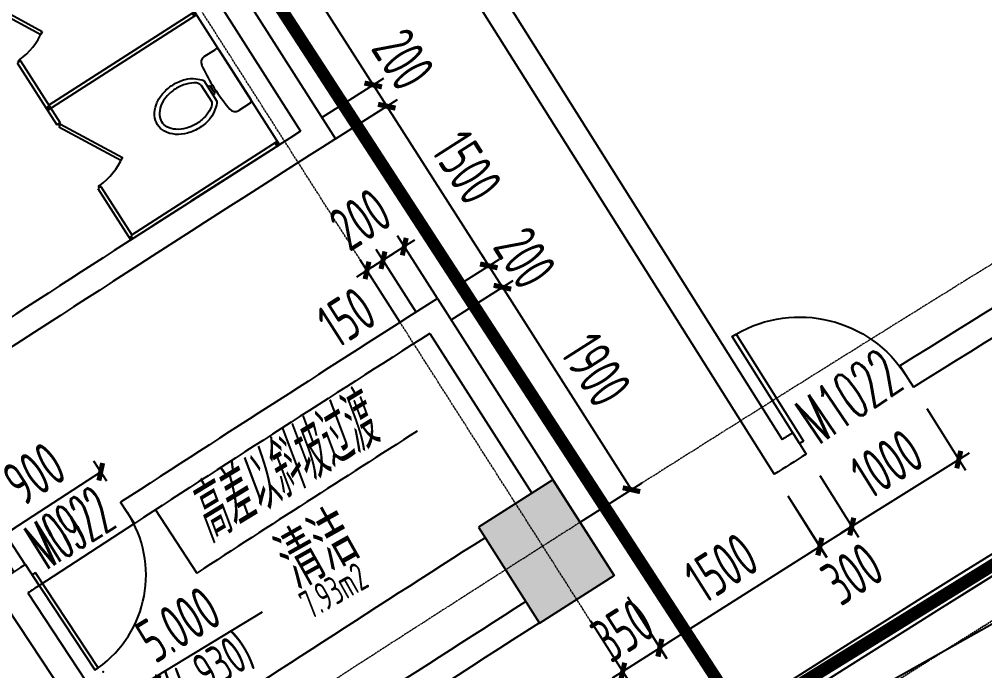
# Model space of a CAD drawing. Header units: millimetres. Extents: x 0 to 12095980, y -6694179 to 0.
# Drawn here: x 11608686 to 11616326, y -6434953 to -6429797 of the extents above; entities that cross this region are included whole.
import ezdxf
from ezdxf.enums import TextEntityAlignment as Align

# ---------------------------------------------------------------- set-up
doc = ezdxf.new("R2010")
doc.units = ezdxf.units.MM
doc.header["$LTSCALE"] = 10
for name, pattern in [('A1-RG-AXIS$0$CENTER', [50.8, 31.75, -6.35, 6.35, -6.35]), ('A1-RI-F2$0$DASHDOT', [1, 0.5, -0.25, 0, -0.25]), ('A1-RI-F2$0$DASHED', [0.75, 0.5, -0.25]), ('A1-RI-F2$0$HIDDEN2', [0.1875, 0.125, -0.0625])]:
    doc.linetypes.add(name, pattern=pattern)
for name, color, linetype in [('A1-RD-2F$0$A-GLAZ', 140, 'Continuous'), ('A1-RD-2F$0$A-louban', 5, 'Continuous'), ('A1-RG-AXIS$0$A-COLU-HATH', 8, 'Continuous'), ('A1-RG-AXIS$0$A-COLUMN', 7, 'Continuous'), ('A1-RG-AXIS$0$A2-RG-AXIS-150$0$A-DIMS-100', 1, 'Continuous'), ('A1-RI-F2$0$0M-防火分区、防烟分区', 30, 'A1-RI-F2$0$DASHDOT'), ('A1-RI-F2$0$A-DIMS-1：100', 1, 'Continuous'), ('A1-RI-F2$0$A-DOOR', 32, 'Continuous'), ('A1-RI-F2$0$A-FIXT', 55, 'Continuous'), ('A1-RI-F2$0$A-FUZHUXIAN', 55, 'A1-RI-F2$0$HIDDEN2'), ('A1-RI-F2$0$A-HOLE', 2, 'Continuous'), ('A1-RI-F2$0$A-STRS-HRAL', 3, 'Continuous'), ('A1-RI-F2$0$A-SYMB', 4, 'Continuous'), ('A1-RI-F2$0$A-SYMB-AREA', 4, 'Continuous'), ('A1-RI-F2$0$A-SYMB-NAME', 4, 'Continuous'), ('A1-RI-F2$0$A-TEXT', 4, 'Continuous'), ('A1-RI-F2$0$A-TEXT1', 4, 'Continuous'), ('A1-RI-F2$0$A-WALL', 7, 'Continuous'), ('A1-RI-F2$0$N-SYMB-DOOR', 13, 'Continuous'), ('A1-RI-F2$0$N-SYMB-DOOR1', 13, 'Continuous'), ('A1-RI-F2$0$N-SYMB-DOOR2', 13, 'Continuous')]:
    doc.layers.add(name, color=color, linetype=linetype)
doc.layers.add('A1-RG-AXIS$0$A-GRID', color=1, linetype='A1-RG-AXIS$0$CENTER', lineweight=9)
doc.styles.add('A1-RG-AXIS$0$A2-RG-AXIS-150$0$XD2008', font='romans.shx', dxfattribs={"width": 0.7})
doc.styles.add('A1-RI-F2$0$ECADI', font='gbeitc.shx', dxfattribs={"width": 0.7, "bigfont": 'gbcbig.shx'})
doc.styles.add('A1-RI-F2$0$ECADI-SYM', font='simplex.shx', dxfattribs={"width": 0.7, "bigfont": 'hztxt.shx'})
doc.styles.add('A1-RI-F2$0$XD2008', font='xd-hzs.shx', dxfattribs={"width": 0.7, "bigfont": 'xd-hztxt.shx'})
doc.dimstyles.new('A1-RG-AXIS$0$A2-RG-AXIS-150$0$XD100', dxfattribs={"dimscale": 100, "dimtxt": 5.5, "dimasz": 1.5, "dimexe": 1, "dimexo": 2, "dimgap": 0.5, "dimtad": 1, "dimdec": 0, "dimdsep": 46, "dimtxsty": 'A1-RG-AXIS$0$A2-RG-AXIS-150$0$XD2008', "dimblk": 'A1-RG-AXIS$0$A2-RG-AXIS-150$0$_ArchTick', "dimcen": 2.5, "dimclrt": 4, "dimaunit": 1, "dimadec": 3, "dimazin": 0, "dimtfac": 1, "dimtdec": 0, "dimtix": 1, "dimtmove": 0, "dimatfit": 3, "dimfxl": 1, "dimtolj": 1, "dimtzin": 0, "dimarcsym": 0})
doc.dimstyles.new('A1-RI-F2$0$XD100$0', dxfattribs={"dimscale": 100, "dimtxt": 3.5, "dimasz": 2, "dimexe": 1, "dimexo": 2, "dimgap": 1, "dimtad": 1, "dimdec": 0, "dimdsep": 46, "dimtxsty": 'A1-RI-F2$0$XD2008', "dimblk1": 'A1-RI-F2$0$_ArchTick', "dimblk2": 'A1-RI-F2$0$_ArchTick', "dimsah": 1, "dimcen": 2.5, "dimclrd": 1, "dimclre": 1, "dimclrt": 4, "dimaunit": 1, "dimadec": 0, "dimazin": 0, "dimtfac": 1, "dimtdec": 0, "dimtix": 1, "dimtmove": 2, "dimatfit": 3, "dimfxl": 1, "dimtolj": 1, "dimtzin": 0, "dimarcsym": 0})

# ---------------------------------------------------------------- blocks, each defined once
blk = doc.blocks.new('A1-RI-F2$0$_ArchTick')
at = {"color": 0, "linetype": 'ByBlock', "const_width": 0.4}
blk.add_lwpolyline([(-0.5, -0.5), (0.5, 0.5)], dxfattribs=at)
blk = doc.blocks.new('*D248')
at = {"layer": 'A1-RI-F2$0$A-DIMS-1：100', "color": 1, "linetype": 'ByBlock', "lineweight": -2, "transparency": 16777216}
for p, q in [((11614767.2, -6433567.6), (11615075.4, -6434054.9)), ((11613754.3, -6434772.2), (11615022, -6433970.3)), ((11613499.5, -6434369.5), (11613807.8, -6434856.7))]:
    blk.add_line(p, q, dxfattribs=at)
at = {"layer": 'A1-RI-F2$0$A-DIMS-1：100', "color": 1, "linetype": 'ByBlock', "lineweight": -2, "transparency": 16777216, "xscale": 100, "yscale": 100, "zscale": 100}
for p, rotation in [((11615022, -6433970.3), 32.3158163657308), ((11613754.3, -6434772.2), 212.3158163657308)]:
    blk.add_blockref('A1-RI-F2$0$_ArchTick', p, dxfattribs=dict(at, rotation=rotation))
at = {"layer": 'A1-RI-F2$0$A-DIMS-1：100', "color": 4, "linetype": 'ByBlock', "transparency": 16777216, "insert": (11614241.1, -6434138.9), "char_height": 350, "attachment_point": 5, "rotation": 32.31582, "style": 'A1-RI-F2$0$XD2008'}
blk.add_mtext('\\A1;1500', dxfattribs=at)
blk = doc.blocks.new('*D249')
at = {"layer": 'A1-RI-F2$0$A-DIMS-1：100', "color": 1, "linetype": 'ByBlock', "lineweight": -2, "transparency": 16777216}
for p, q in [((11615020.7, -6433408.1), (11615327.8, -6433896.1)), ((11614766.8, -6433567.9), (11615073.8, -6434055.9)), ((11615020.6, -6433971.2), (11615274.5, -6433811.5))]:
    blk.add_line(p, q, dxfattribs=at)
at = {"layer": 'A1-RI-F2$0$A-DIMS-1：100', "color": 1, "linetype": 'ByBlock', "lineweight": -2, "transparency": 16777216, "xscale": 100, "yscale": 100, "zscale": 100}
for p, rotation in [((11615274.5, -6433811.5), 32.17634174863374), ((11615020.6, -6433971.2), 212.1763417486338)]:
    blk.add_blockref('A1-RI-F2$0$_ArchTick', p, dxfattribs=dict(at, rotation=rotation))
at = {"layer": 'A1-RI-F2$0$A-DIMS-1：100', "color": 4, "linetype": 'ByBlock', "transparency": 16777216, "insert": (11615277.5, -6434185.3), "char_height": 350, "attachment_point": 5, "rotation": 32.17634, "style": 'A1-RI-F2$0$XD2008'}
blk.add_mtext('\\A1;300', dxfattribs=at)
blk = doc.blocks.new('*D118')
at = {"layer": 'A1-RI-F2$0$A-DIMS-1：100', "color": 1, "linetype": 'ByBlock', "lineweight": -2, "transparency": 16777216}
for p, q in [((11613500.1, -6434369.1), (11613810.1, -6434855.2)), ((11613205, -6434557.3), (11613515, -6435043.4)), ((11613756.3, -6434770.9), (11613840.7, -6434717.2)), ((11613756.3, -6434770.9), (11613461.2, -6434959.1)), ((11613461.2, -6434959.1), (11613376.9, -6435012.8))]:
    blk.add_line(p, q, dxfattribs=at)
at = {"layer": 'A1-RI-F2$0$A-DIMS-1：100', "color": 1, "linetype": 'ByBlock', "lineweight": -2, "transparency": 16777216, "xscale": 100, "yscale": 100, "zscale": 100}
for p, rotation in [((11613756.3, -6434770.9), 212.5203786222106), ((11613461.2, -6434959.1), 32.52037862221062)]:
    blk.add_blockref('A1-RI-F2$0$_ArchTick', p, dxfattribs=dict(at, rotation=rotation))
at = {"layer": 'A1-RI-F2$0$A-DIMS-1：100', "color": 4, "linetype": 'ByBlock', "transparency": 16777216, "insert": (11613460.9, -6434633.1), "char_height": 350, "attachment_point": 5, "rotation": 32.52038, "style": 'A1-RI-F2$0$XD2008'}
blk.add_mtext('\\A1;350', dxfattribs=at)
blk = doc.blocks.new('*D257')
at = {"layer": 'A1-RI-F2$0$A-DIMS-1：100', "color": 1, "linetype": 'ByBlock', "lineweight": -2, "transparency": 16777216}
for p, q in [((11612103.8, -6432176), (11612593.9, -6431863.9)), ((11612509.6, -6431917.6), (11613530.2, -6433520.2)), ((11613124.5, -6433778.6), (11613614.6, -6433466.5))]:
    blk.add_line(p, q, dxfattribs=at)
at = {"layer": 'A1-RI-F2$0$A-DIMS-1：100', "color": 1, "linetype": 'ByBlock', "lineweight": -2, "transparency": 16777216, "xscale": 100, "yscale": 100, "zscale": 100}
for p, rotation in [((11612509.6, -6431917.6), 122.4923964811732), ((11613530.2, -6433520.2), 302.4923964811732)]:
    blk.add_blockref('A1-RI-F2$0$_ArchTick', p, dxfattribs=dict(at, rotation=rotation))
at = {"layer": 'A1-RI-F2$0$A-DIMS-1：100', "color": 4, "linetype": 'ByBlock', "transparency": 16777216, "insert": (11613251.8, -6432571.2), "char_height": 350, "attachment_point": 5, "rotation": 302.4924, "style": 'A1-RI-F2$0$XD2008'}
blk.add_mtext('\\A1;1900', dxfattribs=at)
blk = doc.blocks.new('*D258')
at = {"layer": 'A1-RI-F2$0$A-DIMS-1：100', "color": 1, "linetype": 'ByBlock', "lineweight": -2, "transparency": 16777216}
for p, q in [((11612165, -6431899.9), (11612486, -6431695.3)), ((11612401.6, -6431749), (11612347.9, -6431664.7)), ((11612509.1, -6431917.6), (11612401.6, -6431749)), ((11612272.5, -6432068.5), (11612593.4, -6431863.8)), ((11612509.1, -6431917.6), (11612562.9, -6432001.9))]:
    blk.add_line(p, q, dxfattribs=at)
at = {"layer": 'A1-RI-F2$0$A-DIMS-1：100', "color": 1, "linetype": 'ByBlock', "lineweight": -2, "transparency": 16777216, "xscale": 100, "yscale": 100, "zscale": 100}
for p, rotation in [((11612401.6, -6431749), 302.5203786179414), ((11612509.1, -6431917.6), 122.5203786179414)]:
    blk.add_blockref('A1-RI-F2$0$_ArchTick', p, dxfattribs=dict(at, rotation=rotation))
at = {"layer": 'A1-RI-F2$0$A-DIMS-1：100', "color": 4, "linetype": 'ByBlock', "transparency": 16777216, "insert": (11612687.3, -6431685.5), "char_height": 350, "attachment_point": 5, "rotation": 302.52038, "style": 'A1-RI-F2$0$XD2008'}
blk.add_mtext('\\A1;200', dxfattribs=at)
blk = doc.blocks.new('*D259')
at = {"layer": 'A1-RI-F2$0$A-DIMS-1：100', "color": 1, "linetype": 'ByBlock', "lineweight": -2, "transparency": 16777216}
for p, q in [((11611357.1, -6430635.8), (11611677.7, -6430430.9)), ((11612401.3, -6431748.6), (11611593.5, -6430484.7)), ((11612164.9, -6431899.7), (11612485.5, -6431694.8))]:
    blk.add_line(p, q, dxfattribs=at)
at = {"layer": 'A1-RI-F2$0$A-DIMS-1：100', "color": 1, "linetype": 'ByBlock', "lineweight": -2, "transparency": 16777216, "xscale": 100, "yscale": 100, "zscale": 100}
for p, rotation in [((11611593.5, -6430484.7), 122.5831052141736), ((11612401.3, -6431748.6), 302.5831052141736)]:
    blk.add_blockref('A1-RI-F2$0$_ArchTick', p, dxfattribs=dict(at, rotation=rotation))
at = {"layer": 'A1-RI-F2$0$A-DIMS-1：100', "color": 4, "linetype": 'ByBlock', "transparency": 16777216, "insert": (11612229.1, -6430968.6), "char_height": 350, "attachment_point": 5, "rotation": 302.58311, "style": 'A1-RI-F2$0$XD2008'}
blk.add_mtext('\\A1;1500', dxfattribs=at)
blk = doc.blocks.new('*D260')
at = {"layer": 'A1-RI-F2$0$A-DIMS-1：100', "color": 1, "linetype": 'ByBlock', "lineweight": -2, "transparency": 16777216}
for p, q in [((11611081, -6430574.8), (11611570.8, -6430262.9)), ((11611486.4, -6430316.6), (11611593.9, -6430485.3)), ((11611188.5, -6430743.5), (11611678.2, -6430431.6))]:
    blk.add_line(p, q, dxfattribs=at)
at = {"layer": 'A1-RI-F2$0$A-DIMS-1：100', "color": 1, "linetype": 'ByBlock', "lineweight": -2, "transparency": 16777216, "xscale": 100, "yscale": 100, "zscale": 100}
for p, rotation in [((11611486.4, -6430316.6), 122.4931688735588), ((11611593.9, -6430485.3), 302.4931688735588)]:
    blk.add_blockref('A1-RI-F2$0$_ArchTick', p, dxfattribs=dict(at, rotation=rotation))
at = {"layer": 'A1-RI-F2$0$A-DIMS-1：100', "color": 4, "linetype": 'ByBlock', "transparency": 16777216, "insert": (11611724, -6430114.6), "char_height": 350, "attachment_point": 5, "rotation": 302.49317, "style": 'A1-RI-F2$0$XD2008'}
blk.add_mtext('\\A1;200', dxfattribs=at)
blk = doc.blocks.new('*D261')
at = {"layer": 'A1-RI-F2$0$A-DIMS-1：100', "color": 1, "linetype": 'ByBlock', "lineweight": -2, "transparency": 16777216}
for p, q in [((11609578.7, -6428212.1), (11610068.7, -6427900.6)), ((11611486.7, -6430317), (11609984.3, -6427954.2)), ((11611081.1, -6430574.9), (11611571.1, -6430263.4))]:
    blk.add_line(p, q, dxfattribs=at)
at = {"layer": 'A1-RI-F2$0$A-DIMS-1：100', "color": 1, "linetype": 'ByBlock', "lineweight": -2, "transparency": 16777216, "xscale": 100, "yscale": 100, "zscale": 100}
for p, rotation in [((11609984.3, -6427954.2), 122.450575305148), ((11611486.7, -6430317), 302.450575305148)]:
    blk.add_blockref('A1-RI-F2$0$_ArchTick', p, dxfattribs=dict(at, rotation=rotation))
at = {"layer": 'A1-RI-F2$0$A-DIMS-1：100', "color": 4, "linetype": 'ByBlock', "transparency": 16777216, "insert": (11610967.5, -6428988.1), "char_height": 350, "attachment_point": 5, "rotation": 302.45058, "style": 'A1-RI-F2$0$XD2008'}
blk.add_mtext('\\A1;2800', dxfattribs=at)
blk = doc.blocks.new('A1-RI-F2$0$A-X-D2-60$0$d1000')
at = {"layer": 'A1-RI-F2$0$A-DOOR'}
blk.add_lwpolyline([(1257258.4, 175906.7), (1257258.4, 175941.7), (1256258.2, 175941.7), (1256258.2, 175906.7)], close=True, dxfattribs=at)
blk.add_arc((1257257.6, 175941.7), 1000, 182.00579, 269.95491, dxfattribs=at)
blk = doc.blocks.new('A1-RI-F2$0$tli')
at = {"layer": 'A1-RI-F2$0$A-FIXT', "linetype": 'ByBlock'}
for p, q in [((11609437.4, -6428740.9), (11608259, -6429496.8)), ((11609453.6, -6428766.2), (11608300.4, -6429505.9)), ((11609514.1, -6429095.9), (11609602.9, -6429038.9)), ((11609632.7, -6429045.5), (11609883.5, -6429436.4)), ((11609487.7, -6429319.1), (11609574.2, -6429454.1)), ((11609510.8, -6429286.4), (11609615, -6429448.8)), ((11609541.8, -6429334.7), (11609557.8, -6429324.5)), ((11609557.8, -6429324.5), (11609563.7, -6429333.5)), ((11609563.7, -6429333.5), (11609579.7, -6429323.3)), ((11609592.8, -6429379), (11609563.7, -6429333.5)), ((11609598.7, -6429388.1), (11609582.6, -6429398.4)), ((11609608.8, -6429368.7), (11609592.8, -6429379)), ((11609592.8, -6429379), (11609598.7, -6429388.1)), ((11609877, -6429466.2), (11609788.2, -6429523.1)), ((11608259, -6429496.8), (11608348.1, -6429635.7)), ((11608300.4, -6429505.9), (11608373.3, -6429619.5)), ((11608373.3, -6429619.5), (11608348.1, -6429635.7)), ((11608377.1, -6429630.1), (11608365, -6429653.4)), ((11608377.1, -6429630.1), (11608867.2, -6429894.1)), ((11608365, -6429653.4), (11608855.1, -6429917.4)), ((11610088.3, -6429762), (11608909.8, -6430517.9)), ((11610072.1, -6429736.8), (11608918.9, -6430476.4)), ((11608867.2, -6429894.1), (11608855.1, -6429917.4)), ((11610148.8, -6430091.7), (11610237.6, -6430034.8)), ((11610267.4, -6430041.3), (11610518.1, -6430432.2)), ((11608697.3, -6430124.5), (11608669.1, -6430142.6)), ((11608669.1, -6430142.6), (11608982.7, -6430631.5)), ((11608694.4, -6430126.4), (11609008, -6430615.3)), ((11610122.4, -6430315), (11610208.9, -6430449.9)), ((11610145.5, -6430282.3), (11610249.6, -6430444.6)), ((11610176.5, -6430330.6), (11610192.5, -6430320.3)), ((11610192.5, -6430320.3), (11610198.3, -6430329.4)), ((11610198.3, -6430329.4), (11610214.3, -6430319.1)), ((11610227.5, -6430374.8), (11610198.3, -6430329.4)), ((11610233.3, -6430383.9), (11610217.3, -6430394.2)), ((11610243.5, -6430364.6), (11610227.5, -6430374.8)), ((11610227.5, -6430374.8), (11610233.3, -6430383.9)), ((11610511.6, -6430462), (11610422.8, -6430519)), ((11609008, -6430615.3), (11608982.7, -6430631.5)), ((11609011.7, -6430625.9), (11608999.7, -6430649.2)), ((11609011.7, -6430625.9), (11609501.8, -6430890)), ((11608999.7, -6430649.2), (11609489.8, -6430913.3)), ((11610727.5, -6430764.8), (11609574.3, -6431504.5)), ((11610743.7, -6430790.1), (11609565.3, -6431545.9)), ((11609501.8, -6430890), (11609489.8, -6430913.3)), ((11609331.9, -6431120.4), (11609306.7, -6431136.6)), ((11609306.7, -6431136.6), (11609568.1, -6431544.1)), ((11609331.9, -6431120.4), (11609577.2, -6431502.7))]:
    blk.add_line(p, q, dxfattribs=at)
for points in [[(11609145.2, -6429635.5, -0.128381), (11609121.7, -6429563.7, -0.106268), (11609135.5, -6429473.9, -0.085065), (11609183.6, -6429392.4, -0.074422), (11609264.8, -6429321.4, -0.074422), (11609363.3, -6429277.2, -0.093985), (11609448.7, -6429273, -0.073872), (11609510.8, -6429286.4, -0.130921)], [(11609487.7, -6429319.1, 0.073654), (11609453.3, -6429305.3, 0.085065), (11609372.7, -6429313.7, 0.074422), (11609285.1, -6429353, 0.074422), (11609212.8, -6429416.3, 0.085065), (11609171.6, -6429486, 0.106268), (11609160.4, -6429559.2, 0.128381), (11609177.5, -6429611.8, 0.131396)], [(11609615, -6429448.8, -0.073872), (11609601.3, -6429510.8, -0.093985), (11609561.8, -6429586.7, -0.074422), (11609480.6, -6429657.8, -0.074422), (11609382.2, -6429702, -0.085065), (11609288.1, -6429711.7, -0.106268), (11609200.7, -6429686.8, -0.128381), (11609145.2, -6429635.5, -0.130921)], [(11609574.2, -6429454.1, -0.073654), (11609572.4, -6429491.1, -0.085065), (11609531.2, -6429560.8, -0.074422), (11609459, -6429624.1, -0.074422), (11609371.3, -6429663.4, -0.085065), (11609290.8, -6429671.8, -0.106268), (11609219.6, -6429651.4, -0.128381), (11609178.9, -6429613.9, -0.131396)], [(11609779.8, -6430631.4, -0.128381), (11609756.4, -6430559.5, -0.106268), (11609770.2, -6430469.7, -0.085065), (11609818.3, -6430388.3, -0.074422), (11609899.5, -6430317.2, -0.074422), (11609997.9, -6430273.1, -0.093985), (11610083.4, -6430268.8, -0.073872), (11610145.5, -6430282.3, -0.130921)], [(11610122.4, -6430315, 0.073654), (11610088, -6430301.2, 0.085065), (11610007.4, -6430309.5, 0.074422), (11609919.8, -6430348.8, 0.074422), (11609847.5, -6430412.1, 0.085065), (11609806.3, -6430481.9, 0.106268), (11609795.1, -6430555, 0.128381), (11609812.2, -6430607.6, 0.131396)], [(11610249.6, -6430444.6, -0.073872), (11610236, -6430506.7, -0.093985), (11610196.4, -6430582.6, -0.074422), (11610115.3, -6430653.6, -0.074422), (11610016.8, -6430697.8, -0.085065), (11609922.8, -6430707.6, -0.106268), (11609835.4, -6430682.6, -0.128381), (11609779.8, -6430631.4, -0.130921)], [(11610208.9, -6430449.9, -0.073654), (11610207.1, -6430486.9, -0.085065), (11610165.9, -6430556.7, -0.074422), (11610093.6, -6430619.9, -0.074422), (11610006, -6430659.2, -0.085065), (11609925.4, -6430667.6, -0.106268), (11609854.2, -6430647.3, -0.128381), (11609813.5, -6430609.7, -0.131396)]]:
    blk.add_lwpolyline(points, format="xyb", dxfattribs=at)
for points in [[(11608361.5, -6429627.2), (11608367.4, -6429636.3), (11608377.1, -6429630.1), (11608371.2, -6429621)], [(11608695.1, -6430125.9), (11608688.6, -6430115.8), (11608678.9, -6430122), (11608685.4, -6430132.1)], [(11608996.2, -6430623.1), (11609002, -6430632.1), (11609011.7, -6430625.9), (11609005.9, -6430616.9)], [(11609329.7, -6431121.7), (11609323.3, -6431111.7), (11609313.6, -6431117.9), (11609320.1, -6431128)]]:
    blk.add_lwpolyline(points, dxfattribs=at)
for centre, radius, start, end in [((11609543.3, -6429141.3), 54, 122.67748, 204.74562), ((11609614.6, -6429057.1), 21.6, 32.67748, 122.67748), ((11610858.2, -6428535.3), 1501.9, 204.74562, 211.64739), ((11610858.2, -6428535.3), 1501.9, 211.64739, 213.70758), ((11610858.2, -6428535.3), 1501.9, 213.70758, 220.60935), ((11609865.3, -6429448), 21.6, 302.67748, 32.67748), ((11609759, -6429477.7), 54, 220.60935, 302.67748), ((11608356.1, -6429665.6), 559.9, 306.44934, 335.90847), ((11610177.9, -6430137.2), 54, 122.67748, 204.74562), ((11610249.2, -6430052.9), 21.6, 32.67748, 122.67748), ((11611492.8, -6429531.1), 1501.9, 204.74562, 211.64739), ((11611492.8, -6429531.1), 1501.9, 211.64739, 213.70758), ((11611492.8, -6429531.1), 1501.9, 213.70758, 220.60935), ((11610499.9, -6430443.8), 21.6, 302.67748, 32.67748), ((11610393.7, -6430473.5), 54, 220.60935, 302.67748), ((11608990.7, -6430661.4), 559.9, 306.44934, 335.90847)]:
    blk.add_arc(centre, radius, start, end, dxfattribs=at)
for points in [[(11609412.2, -6428757.1), (11609428.4, -6428782.4), (11609437.4, -6428740.9), (11609453.6, -6428766.2)], [(11608259, -6429496.8), (11608275.2, -6429522.1), (11608284.2, -6429480.6), (11608300.4, -6429505.9)], [(11610046.8, -6429753), (11610063, -6429778.2), (11610072.1, -6429736.8), (11610088.3, -6429762)], [(11608893.7, -6430492.6), (11608909.8, -6430517.9), (11608918.9, -6430476.4), (11608935.1, -6430501.7)], [(11608893.7, -6430492.6), (11608909.8, -6430517.9), (11608918.9, -6430476.4), (11608935.1, -6430501.7)], [(11610702.2, -6430781), (11610718.4, -6430806.3), (11610727.5, -6430764.8), (11610743.7, -6430790.1)], [(11609549.1, -6431520.7), (11609565.3, -6431545.9), (11609574.3, -6431504.5), (11609590.5, -6431529.7)]]:
    blk.add_trace(points, dxfattribs=at)
blk = doc.blocks.new('A1-RD-2F')
at = {"layer": 'A1-RD-2F$0$A-GLAZ', "ltscale": 0.25}
for radius, start, end in [(292800, 108.984813, 127.828852), (292500, 108.926088, 127.887577), (292500, 108.926088, 127.887577)]:
    blk.add_arc((11778729.3, -6694180.2), radius, start, end, dxfattribs=at)
at = {"layer": 'A1-RD-2F$0$A-louban'}
blk.add_lwpolyline([(11592585.5, -6454466.4), (11599153.7, -6462913.2, -0.082408), (11683476.3, -6417307.1)], format="xyb", dxfattribs=at)
blk.add_lwpolyline([(11630209, -6429159.2), (11628890.6, -6426803, 0.016698), (11611388.1, -6437394.1), (11612862.7, -6439655.9, -0.016696)], format="xyb", close=True, dxfattribs=at)
blk = doc.blocks.new('*D335')
at = {"layer": 'A1-RI-F2$0$A-DIMS-1：100', "color": 1, "linetype": 'ByBlock', "lineweight": -2, "transparency": 16777216}
for p, q in [((11615868.2, -6432878.2), (11616173.9, -6433366.8)), ((11615273, -6433812.4), (11616120.8, -6433282.1)), ((11616120.8, -6433282.1), (11616205.6, -6433229)), ((11615020.4, -6433408.5), (11615326.1, -6433897.2)), ((11615273, -6433812.4), (11615188.2, -6433865.4))]:
    blk.add_line(p, q, dxfattribs=at)
at = {"layer": 'A1-RI-F2$0$A-DIMS-1：100', "color": 1, "linetype": 'ByBlock', "lineweight": -2, "transparency": 16777216, "xscale": 100, "yscale": 100, "zscale": 100}
for p, rotation in [((11616120.8, -6433282.1), 212.0275696125689), ((11615273, -6433812.4), 32.02756961256893)]:
    blk.add_blockref('A1-RI-F2$0$_ArchTick', p, dxfattribs=dict(at, rotation=rotation))
at = {"layer": 'A1-RI-F2$0$A-DIMS-1：100', "color": 4, "linetype": 'ByBlock', "transparency": 16777216, "insert": (11615551.1, -6433314.1), "char_height": 350, "attachment_point": 5, "rotation": 32.02757, "style": 'A1-RI-F2$0$XD2008'}
blk.add_mtext('\\A1;1000', dxfattribs=at)
blk = doc.blocks.new('A1-RI-F2$0$mc')
at = {"layer": 'A1-RI-F2$0$N-SYMB-DOOR', "style": 'A1-RI-F2$0$ECADI-SYM', "width": 0.7}
for tag, p in [('门窗主编号1', (55.7, -311.3)), ('门窗主编号2', (667.6, -311.3))]:
    blk.add_attdef(tag, p, '', height=180, dxfattribs=at)
at = {"layer": 'A1-RI-F2$0$N-SYMB-DOOR', "style": 'A1-RI-F2$0$ECADI-SYM', "width": 0.7, "flags": 1}
for tag, p in [('洞口尺寸(宽X高)', (55.6, -717.2)), ('备注', (57.1, -921.2))]:
    blk.add_attdef(tag, p, '', height=180, dxfattribs=at)
at = {"layer": 'A1-RI-F2$0$N-SYMB-DOOR1', "style": 'A1-RI-F2$0$ECADI-SYM', "width": 0.7}
blk.add_attdef('门窗辅编号1', (55.7, -516.1), '', height=180, dxfattribs=at)
at = {"layer": 'A1-RI-F2$0$N-SYMB-DOOR2', "style": 'A1-RI-F2$0$ECADI-SYM', "width": 0.7}
blk.add_attdef('门窗辅编号2', (311.5, -516.1), '', height=180, dxfattribs=at)
blk = doc.blocks.new('A1-RG-AXIS$0$A2-RG-AXIS-150$0$_ArchTick')
at = {"color": 0, "linetype": 'ByBlock', "const_width": 0.4}
blk.add_lwpolyline([(-0.5, -0.5), (0.5, 0.5)], dxfattribs=at)
blk = doc.blocks.new('*D722')
at = {"layer": 'A1-RG-AXIS$0$A2-RG-AXIS-150$0$A-DIMS-100', "color": 0, "lineweight": -2, "ltscale": 3, "transparency": 16777216}
for p, q in [((11670910, -6387267.3), (11670915.9, -6387284)), ((11580897.2, -6435951), (11580908, -6435965))]:
    blk.add_line(p, q, dxfattribs=at)
blk.add_arc((11778731.9, -6694178.6), 325182.4, 109.357031, 127.456634, dxfattribs=at)
at = {"layer": 'A1-RG-AXIS$0$A2-RG-AXIS-150$0$A-DIMS-100', "color": 0, "lineweight": -2, "ltscale": 3, "transparency": 16777216, "xscale": 150, "yscale": 150, "zscale": 150}
for p, rotation in [((11670949, -6387378.3), 19.35703132825471), ((11580968.8, -6436044.4), 217.4566338573137)]:
    blk.add_blockref('A1-RG-AXIS$0$A2-RG-AXIS-150$0$_ArchTick', p, dxfattribs=dict(at, rotation=rotation))
at = {"layer": 'A1-RG-AXIS$0$A2-RG-AXIS-150$0$A-DIMS-100', "color": 4, "ltscale": 3, "transparency": 16777216, "insert": (11623903.2, -6407910.6), "char_height": 375, "attachment_point": 5, "rotation": 28.40683, "style": 'A1-RG-AXIS$0$A2-RG-AXIS-150$0$XD2008'}
blk.add_mtext('\\A1;18°5\'59"', dxfattribs=at)
blk = doc.blocks.new('A1-RG-AXIS$0$colu')
at = {"layer": 'A1-RG-AXIS$0$A-COLU-HATH', "linetype": 'ByBlock'}
h = blk.add_hatch(color=256, dxfattribs=at)
h.paths.add_polyline_path([(11612318.5, -6433817.9), (11612802.4, -6434576.8), (11613392.6, -6434200.5), (11612908.8, -6433441.6)])
h.paths.add_polyline_path([(11604911.2, -6438703.6), (11605416.6, -6439448.3), (11605995.8, -6439055.2), (11605490.4, -6438310.5)])
at = {"layer": 'A1-RG-AXIS$0$A-COLUMN'}
blk.add_lwpolyline([(11612318.5, -6433817.9), (11612802.4, -6434576.8), (11613392.6, -6434200.5), (11612908.8, -6433441.6)], close=True, dxfattribs=at)
blk.add_lwpolyline([(11612318.5, -6433817.9), (11612802.4, -6434576.8), (11613392.6, -6434200.5), (11612908.8, -6433441.6)], close=True, dxfattribs=at)
blk = doc.blocks.new('A1-RI-F2$0$5erhfh')
at = {"layer": 'A1-RI-F2$0$A-SYMB-AREA', "style": 'A1-RI-F2$0$ECADI', "width": 0.7}
blk.add_attdef('340M2', text='', height=2.5, dxfattribs=at).set_placement((0, 1.25), align=Align.MIDDLE_LEFT)
at = {"layer": 'A1-RI-F2$0$A-SYMB-NAME', "style": 'A1-RI-F2$0$ECADI', "width": 0.7}
blk.add_attdef('CHINESENAME', (-12.292, 3.087), '', height=4.5, dxfattribs=at)
blk = doc.blocks.new('*D561')
at = {"layer": 'A1-RI-F2$0$A-DIMS-1：100', "color": 1, "linetype": 'ByBlock', "lineweight": -2, "transparency": 16777216}
for p, q in [((11609378.3, -6433452.4), (11609275.6, -6433294.7)), ((11608576.1, -6433869.8), (11609330.2, -6433378.5)), ((11608624.3, -6433943.8), (11608521.5, -6433786))]:
    blk.add_line(p, q, dxfattribs=at)
at = {"layer": 'A1-RI-F2$0$A-DIMS-1：100', "color": 1, "linetype": 'ByBlock', "lineweight": -2, "transparency": 16777216, "xscale": 100, "yscale": 100, "zscale": 100}
for p, rotation in [((11609330.2, -6433378.5), 33.08880387452294), ((11608576.1, -6433869.8), 213.0888038745229)]:
    blk.add_blockref('A1-RI-F2$0$_ArchTick', p, dxfattribs=dict(at, rotation=rotation))
at = {"layer": 'A1-RI-F2$0$A-DIMS-1：100', "color": 4, "linetype": 'ByBlock', "transparency": 16777216, "insert": (11608803, -6433393.8), "char_height": 350, "attachment_point": 5, "rotation": 33.0888, "style": 'A1-RI-F2$0$XD2008'}
blk.add_mtext('\\A1;900', dxfattribs=at)
blk = doc.blocks.new('*D559')
at = {"layer": 'A1-RI-F2$0$A-DIMS-1：100', "color": 1, "linetype": 'ByBlock', "lineweight": -2, "transparency": 16777216}
for p, q in [((11611994.9, -6432008.2), (11611678.7, -6431512.2)), ((11611732.4, -6431596.5), (11611816.8, -6431542.8)), ((11611826.2, -6432115.7), (11611510, -6431619.7)), ((11611563.8, -6431704.1), (11611732.4, -6431596.5)), ((11611563.8, -6431704.1), (11611479.5, -6431757.8))]:
    blk.add_line(p, q, dxfattribs=at)
at = {"layer": 'A1-RI-F2$0$A-DIMS-1：100', "color": 1, "linetype": 'ByBlock', "lineweight": -2, "transparency": 16777216, "xscale": 100, "yscale": 100, "zscale": 100}
for p, rotation in [((11611732.4, -6431596.5), 212.5203786183183), ((11611563.8, -6431704.1), 32.52037861831832)]:
    blk.add_blockref('A1-RI-F2$0$_ArchTick', p, dxfattribs=dict(at, rotation=rotation))
at = {"layer": 'A1-RI-F2$0$A-DIMS-1：100', "color": 4, "linetype": 'ByBlock', "transparency": 16777216, "insert": (11611385.1, -6431380.4), "char_height": 350, "attachment_point": 5, "rotation": 32.52038, "style": 'A1-RI-F2$0$XD2008'}
blk.add_mtext('\\A1;200', dxfattribs=at)
blk = doc.blocks.new('*D560')
at = {"layer": 'A1-RI-F2$0$A-DIMS-1：100', "color": 1, "linetype": 'ByBlock', "lineweight": -2, "transparency": 16777216}
for p, q in [((11611826.2, -6432115.7), (11611510, -6431619.7)), ((11611563.8, -6431704.1), (11611648.1, -6431650.3)), ((11611699.8, -6432196.3), (11611383.6, -6431700.4)), ((11611563.8, -6431704.1), (11611437.3, -6431784.7)), ((11611437.3, -6431784.7), (11611353, -6431838.5))]:
    blk.add_line(p, q, dxfattribs=at)
at = {"layer": 'A1-RI-F2$0$A-DIMS-1：100', "color": 1, "linetype": 'ByBlock', "lineweight": -2, "transparency": 16777216, "xscale": 100, "yscale": 100, "zscale": 100}
for p, rotation in [((11611563.8, -6431704.1), 212.5203786223279), ((11611437.3, -6431784.7), 32.52037862232787)]:
    blk.add_blockref('A1-RI-F2$0$_ArchTick', p, dxfattribs=dict(at, rotation=rotation))
at = {"layer": 'A1-RI-F2$0$A-DIMS-1：100', "color": 4, "linetype": 'ByBlock', "transparency": 16777216, "insert": (11611274.7, -6432155), "char_height": 350, "attachment_point": 5, "rotation": 32.52038, "style": 'A1-RI-F2$0$XD2008'}
blk.add_mtext('\\A1;150', dxfattribs=at)
blk = doc.blocks.new('*D562')
at = {"layer": 'A1-RI-F2$0$A-DIMS-1：100', "color": 1, "linetype": 'ByBlock', "lineweight": -2, "transparency": 16777216}
for p, q in [((11608732.6, -6434111.9), (11608520.1, -6433790.6)), ((11608575.3, -6433874), (11608658.7, -6433818.9)), ((11608642.7, -6434171.3), (11608430.3, -6433850)), ((11608575.3, -6433874), (11608485.4, -6433933.5)), ((11608485.4, -6433933.5), (11608402, -6433988.6))]:
    blk.add_line(p, q, dxfattribs=at)
at = {"layer": 'A1-RI-F2$0$A-DIMS-1：100', "color": 1, "linetype": 'ByBlock', "lineweight": -2, "transparency": 16777216, "xscale": 100, "yscale": 100, "zscale": 100}
for p, rotation in [((11608485.4, -6433933.5), 33.47798438964993), ((11608575.3, -6433874), 213.4779843896499)]:
    blk.add_blockref('A1-RI-F2$0$_ArchTick', p, dxfattribs=dict(at, rotation=rotation))
at = {"layer": 'A1-RI-F2$0$A-DIMS-1：100', "color": 4, "linetype": 'ByBlock', "transparency": 16777216, "insert": (11608086.1, -6434122.6), "char_height": 350, "attachment_point": 5, "rotation": 33.47798, "style": 'A1-RI-F2$0$XD2008'}
blk.add_mtext('\\A1;100', dxfattribs=at)
blk = doc.blocks.new('A1-RI-F2$0$ECADI-TAG-HGHT（国标）')
at = {"color": 1}
blk.add_line((-2.121, 2.121), (11.768, 2.121), dxfattribs=at)
at = {"color": 1, "const_width": 0.5}
blk.add_lwpolyline([(-2.121, 2.121), (0, 0), (2.121, 2.121)], dxfattribs=at)
at = {"color": 1}
blk.add_point((-1.481, 4.6), dxfattribs=at)
at = {"style": 'A1-RI-F2$0$XD2008', "width": 0.7}
blk.add_attdef('FL', text='', height=3, dxfattribs=at).set_placement((-2.689, 2.967), align=Align.RIGHT)
for tag, p in [('F.F.L.', (2.284, 2.967)), ('T.O.S.', (2.284, -1.104))]:
    blk.add_attdef(tag, p, '', height=3, dxfattribs=at)
blk = doc.blocks.new('A1-RG-AXIS')
at = {"layer": 'A1-RG-AXIS$0$A-GRID', "linetype": 'A1-RG-AXIS$0$CENTER', "ltscale": 0.05}
blk.add_lwpolyline([(11682866.1, -6392336.6, 0.10373), (11569674.9, -6456283.6, 0.10373)], format="xyb", dxfattribs=at)
at = {"layer": 'A1-RG-AXIS$0$A-GRID', "ltscale": 0.05}
for points in [[(11690526.8, -6414141.5, 0.104527), (11584753.6, -6473784.9)], [(11691982.8, -6418505.6, 0.104638), (11587756.3, -6477270.1)]]:
    blk.add_lwpolyline(points, format="xyb", dxfattribs=at)
at = {"layer": 'A1-RG-AXIS$0$A-GRID', "linetype": 'A1-RG-AXIS$0$CENTER', "ltscale": 0.05}
blk.add_lwpolyline([(11626002.1, -6454628.9), (11603635.8, -6419548.3)], dxfattribs=at)
blk.add_arc((11778731.9, -6694178.6), 308600, 107.574373, 131.323037, dxfattribs=at)
at = {"layer": 'A1-RG-AXIS$0$A-GRID', "ltscale": 0.05}
blk.add_arc((11778731.9, -6694178.6), 301700, 107.53359, 131.336201, dxfattribs=at)
at = {"layer": 'A1-RG-AXIS$0$A-COLU-HATH', "linetype": 'ByBlock'}
blk.add_blockref('A1-RG-AXIS$0$colu', (0, 0), dxfattribs=at)
at = {"layer": 'A1-RG-AXIS$0$A2-RG-AXIS-150$0$A-DIMS-100', "ltscale": 3}
dim = blk.add_angular_dim_3p(base=(11639299.9, -6400406.2), center=(11778731.9, -6694178.6), p1=(11670976.3, -6387456), p2=(11581018.9, -6436109.7), dimstyle='A1-RG-AXIS$0$A2-RG-AXIS-150$0$XD100', override={"dimtxt": 3.75, "dimadec": 4}, dxfattribs=at)
dim.commit()
dim.dimension.update_dxf_attribs({"geometry": '*D722', "text_midpoint": (11623903.2, -6407910.6)})
blk = doc.blocks.new('A1-RI-F2')
at = {"layer": 'A1-RI-F2$0$0M-防火分区、防烟分区', "const_width": 100}
blk.add_lwpolyline([(11599538, -6445395.4, -0.021134), (11621180.6, -6431155.5), (11622668.8, -6433644.6, 0.02113), (11601234.9, -6447747.1)], format="xyb", close=True, dxfattribs=at)
at = {"layer": 'A1-RI-F2$0$A-DOOR'}
blk.add_line((11608842.9, -6434278.7), (11609599.8, -6433785.5), dxfattribs=at)
at = {"layer": 'A1-RI-F2$0$A-FIXT', "linetype": 'ByBlock'}
blk.add_line((11609437.3, -6428740.8), (11610743.7, -6430789.7), dxfattribs=at)
at = {"layer": 'A1-RI-F2$0$A-FIXT'}
blk.add_line((11609764.7, -6433678.4), (11610090.4, -6434180), dxfattribs=at)
for radius, start, end in [(309900, 122.585256, 122.968735), (308900, 122.585602, 123.190337)]:
    blk.add_arc((11778732.2, -6694176), radius, start, end, dxfattribs=at)
at = {"layer": 'A1-RI-F2$0$A-FUZHUXIAN', "ltscale": 15}
blk.add_lwpolyline([(11697385.2, -6408952.1, 0.0115), (11684356.2, -6412994.1), (11685659.5, -6416881.5, 0.084561), (11599102.5, -6463333.2), (11592167, -6454412), (11594287.7, -6452776.4, 0), (11592699.6, -6450703.6, 0.01703), (11576443.9, -6463978.8), (11589775.5, -6479462.1, -0.111917), (11700888.4, -6418975.6, -0.111917)], format="xyb", dxfattribs=at)
at = {"layer": 'A1-RI-F2$0$A-FUZHUXIAN', "ltscale": 2}
blk.add_lwpolyline([(11599677.7, -6445418, -0.020971), (11621146.2, -6431292.7), (11622531.7, -6433610.1, 0.020966), (11601257.5, -6447607.6)], format="xyb", close=True, dxfattribs=at)
for radius, start, end in [(306200, 120.940452, 122.602538), (304500, 120.940817, 122.502961)]:
    blk.add_arc((11778731.9, -6694178.6), radius, start, end, dxfattribs=at)
at = {"layer": 'A1-RI-F2$0$A-HOLE'}
blk.add_lwpolyline([(11630208.9, -6429159.1), (11628493.4, -6427771.3), (11611388.1, -6437394.1)], dxfattribs=at)
at = {"layer": 'A1-RI-F2$0$A-STRS-HRAL', "ltscale": 0.25}
for radius, start, end in [(306650, 119.238884, 123.119913), (306600, 119.248229, 123.110571), (306500, 119.266929, 123.09188), (303800, 119.267261, 123.09177), (303650, 119.238976, 123.120068), (303700, 119.248408, 123.110632)]:
    blk.add_arc((11778731.9, -6694178.6), radius, start, end, dxfattribs=at)
at = {"layer": 'A1-RI-F2$0$A-SYMB', "linetype": 'A1-RI-F2$0$DASHED', "const_width": 97.2}
blk.add_lwpolyline([(11607657, -6424942.3), (11614211.4, -6435031.5, -0.414214), (11614125.8, -6435434.9), (11604509.7, -6441681.9, -0.414214), (11604106.3, -6441596.3), (11597551.9, -6431507.1, -0.414214), (11597637.6, -6431103.7), (11607253.6, -6424856.7, -0.414214)], format="xyb", close=True, dxfattribs=at)
at = {"layer": 'A1-RI-F2$0$A-WALL', "linetype": 'ByBlock'}
for p, q in [((11609983.7, -6425589.9), (11614723.1, -6433122.8)), ((11609814.4, -6425696.4), (11614660.3, -6433398.6)), ((11609575.8, -6428214), (11611188.6, -6430743.5)), ((11609606, -6428633.3), (11610912.3, -6430682.2)), ((11611996.4, -6432007.4), (11612855.1, -6433354.2)), ((11611935.1, -6432283.4), (11612741.5, -6433548.2)), ((11615655.6, -6432539.3), (11615762.1, -6432708.6)), ((11614807.8, -6433069.7), (11614914.3, -6433238.9)), ((11612855, -6433357.3), (11613392.6, -6434200.5)), ((11609596.9, -6433787.4), (11609487.5, -6433620)), ((11608842.9, -6434278.7), (11608733.5, -6434111.3)), ((11608752.8, -6434337.7), (11609965.2, -6436171)), ((11608585.4, -6434447.2), (11609797.9, -6436280.5))]:
    blk.add_line(p, q, dxfattribs=at)
for centre, radius, start, end in [((11778731.9, -6694178.6), 308300.2, 121.144435, 121.934744), ((11778731.9, -6694178.6), 308100.2, 121.14461, 121.934587), ((11778732.2, -6694176), 312398, 122.493169, 123.098423), ((11778732.2, -6694176), 312198, 122.456447, 123.179868), ((11778732.2, -6694176), 310698, 122.456138, 123.005819), ((11778732.2, -6694176), 310498, 122.493002, 123.005712), ((11778731.9, -6694178.6), 308300.2, 122.120589, 122.139173), ((11778731.9, -6694178.6), 308100.2, 122.120552, 122.176342), ((11778622.8, -6694008.6), 310498, 123.171788, 123.448583), ((11778732.2, -6694176), 310498, 123.171788, 123.191662), ((11778732.2, -6694176), 308300, 122.585729, 123.190373), ((11778732.2, -6694176), 308100, 122.585772, 124.10092)]:
    blk.add_arc(centre, radius, start, end, dxfattribs=at)
at = {"color": 3, "linetype": 'ByBlock'}
blk.add_blockref('A1-RD-2F', (0, 0), dxfattribs=at)
at = {"linetype": 'ByBlock'}
for name in ['A1-RG-AXIS', 'A1-RI-F2$0$tli']:
    blk.add_blockref(name, (0, 0), dxfattribs=at)
at = {"layer": 'A1-RI-F2$0$A-DOOR', "xscale": -1, "rotation": 122.1763676553444}
blk.add_blockref('A1-RI-F2$0$A-X-D2-60$0$d1000', (11094256.1, -5275300.9), dxfattribs=at)
at = {"layer": 'A1-RI-F2$0$A-DOOR', "xscale": 0.8999989271910671, "yscale": 0.8999989271910671, "zscale": 0.8999989271910671, "rotation": 123.3443564950555}
blk.add_blockref('A1-RI-F2$0$A-X-D2-60$0$d1000', (12363037.1, -7292417.2), dxfattribs=at)
at = {"layer": 'A1-RI-F2$0$A-SYMB'}
ref = blk.add_blockref('A1-RI-F2$0$ECADI-TAG-HGHT（国标）', (11609714.5, -6435278), dxfattribs=dict(at, xscale=100.0000000004444, yscale=100.0000000004444, zscale=100.0000000004444, rotation=31.27032809629907))
ref.add_attrib('F.F.L.', '5.000', (11609761.3, -6434902.4), dxfattribs={"layer": '0', "height": 350, "rotation": 31.27033, "style": 'A1-RI-F2$0$XD2008', "width": 0.7})
ref.add_attrib('T.O.S.', '(4.930)', (11609967, -6435253.8), dxfattribs={"layer": '0', "height": 300, "rotation": 31.27033, "style": 'A1-RI-F2$0$XD2008', "width": 0.7})
at = {"layer": 'A1-RI-F2$0$A-SYMB-NAME'}
ref = blk.add_blockref('A1-RI-F2$0$5erhfh', (11611680.1, -6434117), dxfattribs=dict(at, xscale=64.28571428549361, yscale=64.28571428549361, zscale=64.28571428549361, rotation=29.33342399456783))
ref.add_attrib('340M2', '7.93m2', (11610991.1, -6434549.4), dxfattribs={"layer": 'A1-RI-F2$0$A-SYMB-AREA', "height": 225, "rotation": 29.33342, "style": 'A1-RI-F2$0$XD2008', "width": 0.7})
ref.add_attrib('CHINESENAME', '清洁', (11610894, -6434331), dxfattribs={"height": 450, "rotation": 29.33342, "style": 'A1-RI-F2$0$XD2008', "width": 0.7})
at = {"layer": 'A1-RI-F2$0$A-TEXT'}
ref = blk.add_blockref('A1-RI-F2$0$5erhfh', (11611416.8, -6433582.9), dxfattribs=dict(at, xscale=100.0000000002618, yscale=100.0000000002618, zscale=100.0000000002618, rotation=31.3038857240085))
ref.add_attrib('CHINESENAME', '高差以斜坡过渡', (11610206.1, -6433957.8), dxfattribs={"layer": 'A1-RI-F2$0$A-SYMB-NAME', "height": 450, "rotation": 31.30389, "style": 'A1-RI-F2$0$ECADI', "width": 0.7})
at = {"layer": 'A1-RI-F2$0$N-SYMB-DOOR'}
ref = blk.add_blockref('A1-RI-F2$0$mc', (11615522.5, -6432261.5), dxfattribs=dict(at, xscale=-1.499999999369496, yscale=1.499999999031388, rotation=34.07859922439322))
ref.add_attrib('门窗主编号1', 'M1022', (11615012.4, -6433170.3), dxfattribs={"height": 375, "rotation": 34.0786, "style": 'A1-RI-F2$0$ECADI-SYM', "width": 0.5})
ref = blk.add_blockref('A1-RI-F2$0$mc', (11609443.2, -6433265.2), dxfattribs=dict(at, xscale=-1.499999998763861, yscale=1.499999999068677, rotation=32.23825487061494))
ref.add_attrib('门窗主编号1', 'M0922', (11608904.1, -6434157.2), dxfattribs={"height": 375, "rotation": 32.23825, "style": 'A1-RI-F2$0$ECADI-SYM', "width": 0.4})
at = {"layer": 'A1-RI-F2$0$A-TEXT1', "style": 'A1-RI-F2$0$ECADI', "width": 0.7}
for tag, p in [('（-0.050）', (11749732.1, -6422418.7)), ('（结构标高）', (11757640.8, -6422418.7))]:
    blk.add_attdef(tag, p, '', height=375, dxfattribs=at)
at = {"layer": 'A1-RI-F2$0$A-DIMS-1：100', "color": 3, "linetype": 'ByBlock'}
for p1, p2, distance, picture, middle in [((11610912.3, -6430682.2), (11609409.9, -6428319.4), -680.6, '*D261', (11610967.5, -6428988.1)), ((11611996.4, -6432007.4), (11611188.6, -6430743.5), -480.5, '*D259', (11612229.1, -6430968.6)), ((11612103.8, -6432176), (11611996.4, -6432007.4), -480.7, '*D258', (11612687.3, -6431685.5)), ((11611935.1, -6432283.4), (11612955.8, -6433886), 681, '*D257', (11613251.8, -6432571.2)), ((11614914.3, -6433238.9), (11615762.1, -6432708.6), -676.4, '*D335', (11615551.1, -6433314.1)), ((11608733.5, -6434111.3), (11609487.5, -6433620), 288.2, '*D561', (11608803, -6433393.8)), ((11613392.6, -6434200.5), (11614660.3, -6433398.6), -676.6, '*D248', (11614241.1, -6434138.9)), ((11613392.6, -6434200.5), (11613097.5, -6434388.6), 676.6, '*D118', (11613460.9, -6434633.1))]:
    dim = blk.add_aligned_dim(p1=p1, p2=p2, distance=distance, dimstyle='A1-RI-F2$0$XD100$0', override={"dimasz": 1}, dxfattribs=at)
    dim.commit()
    dim.dimension.update_dxf_attribs({"geometry": picture, "text_midpoint": middle})
for base, p1, p2, angle, picture, middle in [((11611593.9, -6430485.3), (11610912.3, -6430682.2), (11611019.8, -6430850.9), 302.49317, '*D260', (11611724, -6430114.6)), ((11611732.4, -6431596.5), (11611933.8, -6432284.3), (11612102.4, -6432176.8), 32.52038, '*D559', (11611385.1, -6431380.4)), ((11611437.3, -6431784.7), (11611933.8, -6432284.3), (11611807.3, -6432365), 212.52038, '*D560', (11611274.7, -6432155)), ((11615274.5, -6433811.5), (11614660.3, -6433398.6), (11614914.2, -6433238.8), 32.17634, '*D249', (11615277.5, -6434185.3))]:
    dim = blk.add_linear_dim(base=base, p1=p1, p2=p2, angle=angle, dimstyle='A1-RI-F2$0$XD100$0', override={"dimasz": 1}, dxfattribs=at)
    dim.commit()
    dim.dimension.update_dxf_attribs({"geometry": picture, "text_midpoint": middle, "dimtype": 129})
dim = blk.add_linear_dim(base=(11608485.4, -6433933.5), p1=(11608842.9, -6434278.7), p2=(11608753.1, -6434338.1), angle=213.47798, text='100', dimstyle='A1-RI-F2$0$XD100$0', override={"dimasz": 1}, dxfattribs=at)
dim.commit()
dim.dimension.update_dxf_attribs({"geometry": '*D562', "text_midpoint": (11608086.1, -6434122.6), "dimtype": 129})

msp = doc.modelspace()

# ---------------------------------------------------------------- block references
msp.add_blockref('A1-RI-F2', (0, 0))

doc.saveas('drawing.dxf')
